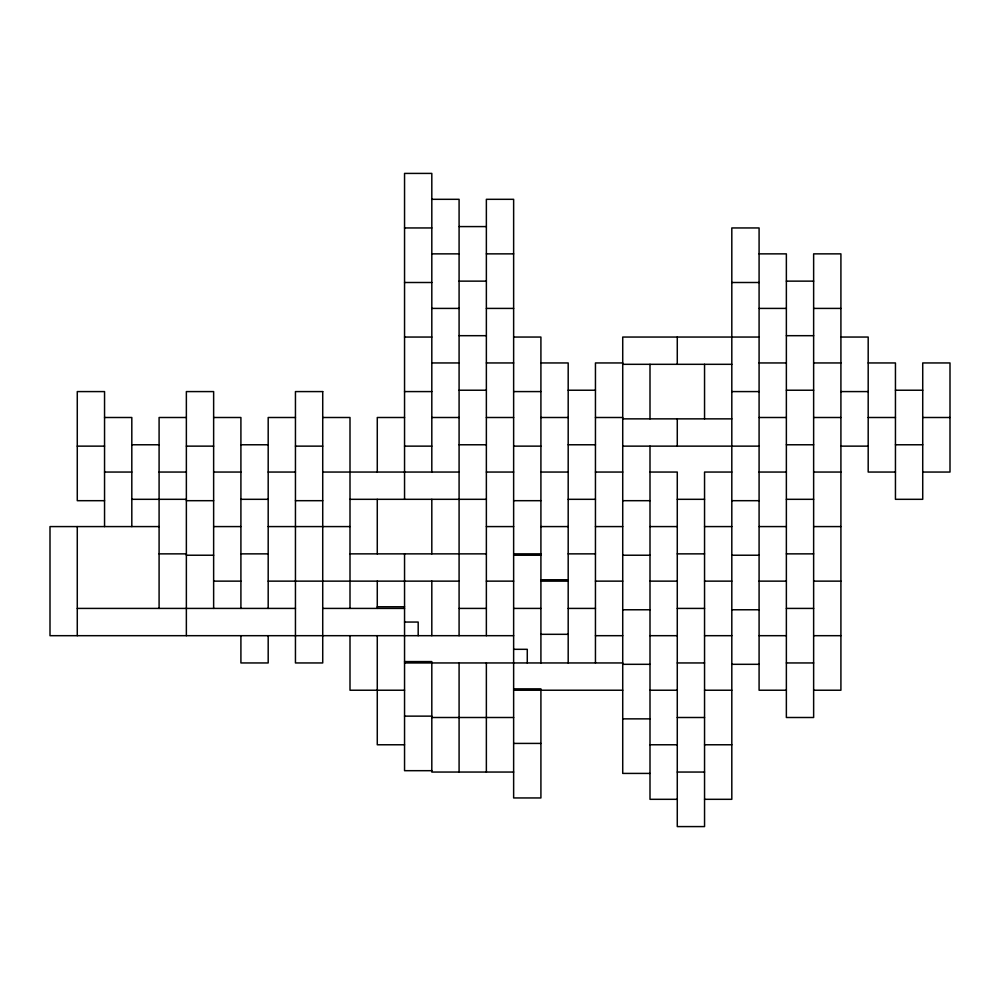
<?xml version="1.0" encoding="UTF-8"?>
<svg xmlns="http://www.w3.org/2000/svg" width="1000" height="1000" viewBox="0 0 1000 1000"><rect width="100%" height="100%" fill="white"/><g stroke="black" fill="none" stroke-linecap="round" stroke-linejoin="round"><path stroke-width="1.5" d="M431.812 199.312L459.087 199.312L459.087 635.688M459.087 226.588L486.362 226.588M404.55 227.95L431.812 227.95M431.812 253.863L459.087 253.863M486.362 253.863L513.638 253.863M759.087 253.863L786.363 253.863L786.363 717.5L813.637 717.5L813.637 253.863L840.913 253.863L840.913 690.225L813.637 690.225M459.087 281.137L486.362 281.137M786.363 281.137L813.637 281.137M404.55 282.5L431.812 282.5M731.812 282.5L759.087 282.5M431.812 308.412L459.087 308.412M486.362 308.412L513.638 308.412M759.087 308.412L786.363 308.412M813.637 308.412L840.913 308.412M459.087 335.688L486.362 335.688M786.363 335.688L813.637 335.688M404.55 337.05L431.812 337.05M513.638 337.05L540.913 337.05L540.913 662.95M759.087 337.05L622.725 337.05L622.725 773.413L650 773.413M840.913 337.05L868.188 337.05L868.188 472.05L895.45 472.05M431.812 362.95L459.087 362.95M486.362 362.95L513.638 362.95M540.913 362.95L568.188 362.95L568.188 662.95M622.725 362.95L595.45 362.95L595.45 662.95M759.087 362.95L786.363 362.95M813.637 362.95L840.913 362.95M868.188 362.95L895.45 362.95L895.45 499.312L922.725 499.312L922.725 362.95L950 362.95L950 472.05L922.725 472.05M622.725 364.312L731.812 364.312M459.087 390.225L486.362 390.225M568.188 390.225L595.45 390.225M786.363 390.225L813.637 390.225M895.45 390.225L922.725 390.225M404.55 391.587L431.812 391.587M513.638 391.587L540.913 391.587M731.812 391.587L759.087 391.587M840.913 391.587L868.188 391.587M104.55 417.5L131.812 417.5L131.812 526.587M186.363 417.5L159.088 417.5L159.088 608.413M213.637 417.5L240.912 417.5L240.912 608.413M295.45 417.5L268.188 417.5L268.188 608.413M322.725 417.5L350 417.5L350 608.413M404.55 417.5L377.275 417.5L377.275 472.05M431.812 417.5L459.087 417.5M486.362 417.5L513.638 417.5M540.913 417.5L568.188 417.5M595.45 417.5L622.725 417.5M759.087 417.5L786.363 417.5M813.637 417.5L840.913 417.5M868.188 417.5L895.45 417.5M922.725 417.5L950 417.5M622.725 418.862L731.812 418.862M131.812 444.775L159.088 444.775M240.912 444.775L268.188 444.775M459.087 444.775L486.362 444.775M568.188 444.775L595.45 444.775M786.363 444.775L813.637 444.775M895.45 444.775L922.725 444.775M77.275 446.138L104.55 446.138M186.363 446.138L213.637 446.138M295.45 446.138L322.725 446.138M404.55 446.138L431.812 446.138M513.638 446.138L540.913 446.138M622.725 446.138L759.087 446.138M840.913 446.138L868.188 446.138M104.55 472.05L131.812 472.05M159.088 472.05L186.363 472.05M213.637 472.05L240.912 472.05M268.188 472.05L295.45 472.05M322.725 472.05L459.087 472.05M486.362 472.05L513.638 472.05M540.913 472.05L568.188 472.05M595.45 472.05L622.725 472.05M650 472.05L677.275 472.05L677.275 826.587L704.55 826.587L704.55 472.05L731.812 472.05M759.087 472.05L786.363 472.05M813.637 472.05L840.913 472.05M131.812 499.312L186.363 499.312M240.912 499.312L268.188 499.312M350 499.312L486.362 499.312M568.188 499.312L595.45 499.312M677.275 499.312L704.55 499.312M786.363 499.312L813.637 499.312M104.55 500.688L77.275 500.688L77.275 391.587L104.55 391.587L104.55 526.587M186.363 500.688L213.637 500.688M295.45 500.688L322.725 500.688M513.638 500.688L540.913 500.688M622.725 500.688L650 500.688M731.812 500.688L759.087 500.688M159.088 526.587L50 526.587L50 635.688L513.638 635.688M213.637 526.587L240.912 526.587M268.188 526.587L350 526.587M486.362 526.587L513.638 526.587M540.913 526.587L568.188 526.587M595.45 526.587L622.725 526.587M650 526.587L677.275 526.587M704.55 526.587L731.812 526.587M759.087 526.587L786.363 526.587M813.637 526.587L840.913 526.587M159.088 553.862L186.363 553.862M240.912 553.862L268.188 553.862M350 553.862L486.362 553.862M513.638 553.862L540.913 553.862M568.188 553.862L595.45 553.862M677.275 553.862L704.55 553.862M786.363 553.862L813.637 553.862M186.363 555.225L213.637 555.225M513.638 555.225L540.913 555.225M622.725 555.225L650 555.225M731.812 555.225L759.087 555.225M540.913 579.775L568.188 579.775M213.637 581.138L240.912 581.138M268.188 581.138L459.087 581.138M486.362 581.138L513.638 581.138M540.913 581.138L568.188 581.138M595.45 581.138L622.725 581.138M650 581.138L677.275 581.138M704.55 581.138L731.812 581.138M759.087 581.138L786.363 581.138M813.637 581.138L840.913 581.138M377.275 606.775L404.55 606.775M77.275 608.413L295.45 608.413M322.725 608.413L404.55 608.413M459.087 608.413L486.362 608.413M513.638 608.413L540.913 608.413M568.188 608.413L595.45 608.413M677.275 608.413L704.55 608.413M786.363 608.413L813.637 608.413M622.725 609.775L650 609.775M731.812 609.775L759.087 609.775M404.55 622.05L418.188 622.05L418.188 635.688M540.913 634.312L568.188 634.312M595.45 635.688L622.725 635.688M650 635.688L677.275 635.688M704.55 635.688L731.812 635.688M759.087 635.688L786.363 635.688M813.637 635.688L840.913 635.688M513.638 649.312L527.275 649.312L527.275 662.95M404.55 661.587L431.812 661.587L431.812 772.05L513.638 772.05M404.55 662.95L622.725 662.95M677.275 662.95L704.55 662.95M786.363 662.95L813.637 662.95M622.725 664.312L650 664.312M731.812 664.312L759.087 664.312M513.638 688.863L540.913 688.863L540.913 797.95L513.638 797.95L513.638 199.312L486.362 199.312L486.362 635.688M404.55 690.225L350 690.225L350 635.688M513.638 690.225L622.725 690.225M650 690.225L677.275 690.225M704.55 690.225L731.812 690.225M786.363 690.225L759.087 690.225L759.087 227.95L731.812 227.95L731.812 799.312L704.55 799.312M404.55 716.137L431.812 716.137M431.812 717.5L513.638 717.5M677.275 717.5L704.55 717.5M622.725 718.863L650 718.863M513.638 743.413L540.913 743.413M404.55 744.775L377.275 744.775L377.275 635.688M650 744.775L677.275 744.775M704.55 744.775L731.812 744.775M431.812 770.688L404.55 770.688L404.55 553.862M677.275 772.05L704.55 772.05M677.275 799.312L650 799.312L650 446.138M704.55 364.312L704.55 418.862M677.275 337.05L677.275 364.312M677.275 418.862L677.275 446.138M650 364.312L650 418.862M486.362 662.95L486.362 772.05M459.087 662.95L459.087 772.05M431.812 472.05L431.812 173.412L404.55 173.412L404.55 499.312M431.812 499.312L431.812 553.862M431.812 581.138L431.812 635.688M377.275 499.312L377.275 553.862M377.275 581.138L377.275 608.413M268.188 635.688L268.188 662.95L240.912 662.95L240.912 635.688M213.637 608.413L213.637 391.587L186.363 391.587L186.363 635.688M77.275 526.587L77.275 635.688M322.725 391.587L295.45 391.587L295.45 662.95L322.725 662.95L322.725 391.587"/></g></svg>
